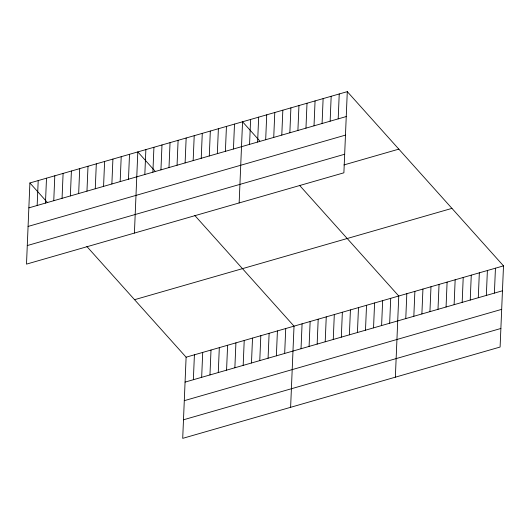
<?xml version="1.0" encoding="UTF-8"?>
<svg xmlns="http://www.w3.org/2000/svg" width="530" height="530" viewBox="0 0 530 530"><rect width="100%" height="100%" fill="white"/><g stroke="black" fill="none" stroke-linecap="round" stroke-linejoin="round"><path stroke-width="0.79" d="M29.899 182.963L26.5 264.125L343.891 172.806L347.289 91.644L29.899 182.963L47.084 202.129M37.16 205.481L38.2 180.571M45.461 203.096L46.501 178.186M53.762 200.704L54.802 175.794M62.063 198.319L63.103 173.409M70.364 195.928L71.404 171.018M78.665 193.543L79.705 168.633M86.966 191.151L88.007 166.241M95.267 188.766L96.308 163.856M103.569 186.374L104.609 161.464M111.87 183.99L112.91 159.079M120.171 181.598L121.211 156.688M128.472 179.213L129.512 154.303M134.415 233.074L137.813 151.911L154.999 171.077M144.829 174.502L145.869 149.593M152.885 172.184L153.925 147.274M160.941 169.865L161.988 144.955M168.997 167.546L170.044 142.643M177.053 165.234L178.1 140.324M185.109 162.915L186.156 138.005M193.165 160.597L194.212 135.687M86.86 246.49L186.109 357.193L182.711 438.356L500.101 347.037L503.5 265.875L347.289 91.644M201.228 158.278L202.268 133.368M193.364 379.712L194.411 354.808M209.284 155.959L210.324 131.049M201.665 377.327L202.712 352.417M217.34 153.64L218.38 128.73M209.966 374.935L211.013 350.032M225.396 151.322L226.442 126.412M218.267 372.55L219.314 347.64M233.452 149.003L234.498 124.093M226.568 370.159L227.615 345.255M239.149 202.944L242.554 121.774L259.733 140.94M234.869 367.774L235.916 342.864M249.564 144.365L250.61 119.462M243.171 365.382L244.217 340.479M257.62 142.053L258.666 117.143M251.472 362.997L252.519 338.087M265.682 139.734L266.723 114.824M259.773 360.605L260.82 335.702M273.738 137.416L274.779 112.506M268.074 358.22L269.121 333.31M281.794 135.097L282.834 110.187M276.375 355.829L277.422 330.925M289.85 132.778L290.897 107.868M284.676 353.444L285.723 328.534M297.906 130.459L298.953 105.549M290.619 407.312L294.024 326.149L194.775 215.445M305.962 128.141L307.009 103.231M301.033 348.74L302.08 323.83M314.018 125.822L315.065 100.912M309.089 346.421L310.136 321.511M322.081 123.503L323.121 98.593M317.152 344.102L318.192 319.192M330.137 121.184L331.177 96.274M325.208 341.784L326.248 316.874M338.193 118.866L339.233 93.962M333.264 339.465L334.304 314.555M341.32 337.146L342.36 312.236M349.376 334.827L350.423 309.918M357.432 332.509L358.479 307.599M365.488 330.19L366.535 305.28M373.544 327.871L374.591 302.961M381.607 325.552L382.647 300.649M389.663 323.24L390.703 298.33M395.36 377.175L398.759 296.012L299.51 185.308M405.775 318.603L406.815 293.693M413.831 316.284L414.877 291.374M421.887 313.965L422.933 289.055M429.943 311.647L430.989 286.737M437.999 309.328L439.045 284.418M446.061 307.009L447.101 282.099M454.117 304.69L455.157 279.78M462.173 302.372L463.213 277.468M470.229 300.06L471.269 275.149M478.285 297.741L479.332 272.831M486.341 295.422L487.388 270.512M494.397 293.103L495.444 268.193M28.858 207.873L346.249 116.554M28.077 226.436L345.467 135.117M27.275 245.562L344.666 154.243M343.91 164.943L398.838 149.135M134.56 299.695L451.951 208.376M186.109 357.193L503.5 265.875M185.063 382.103L502.453 290.784M184.288 400.667L501.678 309.348M183.486 419.793L500.876 328.474"/></g></svg>
